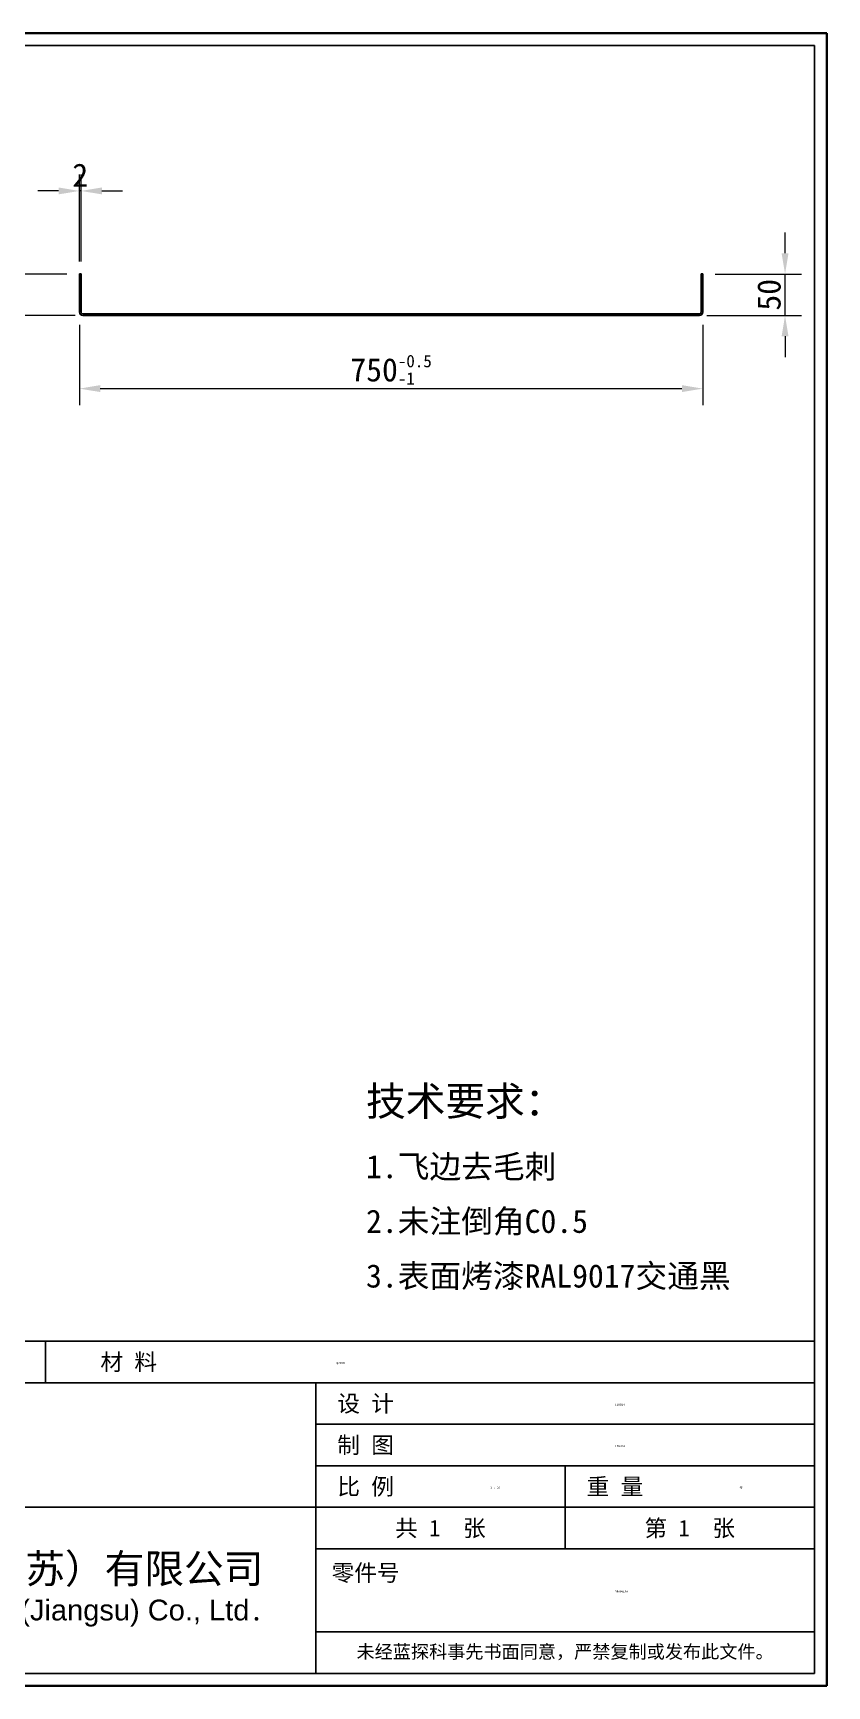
# Model space of a CAD drawing. Header units: millimetres. Extents: x 60 to 2915, y 55 to 2045.
# Drawn here: x 1960 to 2915, y 55 to 2045 of the extents above; entities that cross this region are included whole.
import ezdxf
from ezdxf.enums import TextEntityAlignment as Align

# ---------------------------------------------------------------- set-up
doc = ezdxf.new("R2018")
doc.units = ezdxf.units.MM
doc.header["$LTSCALE"] = 10
doc.linetypes.add('CHAIN', pattern=[0.3543, 0.2362, -0.0295, 0.0591, -0.0295])
doc.linetypes.add('DASHED', pattern=[0.2067, 0.1654, -0.0413])
for name, color, linetype, lineweight in [('1', 7, 'Continuous', 18), ('可见 (ISO)', 7, 'Continuous', 25), ('图框 (ISO)', 7, 'Continuous', 35), ('标题 (ISO)', 7, 'Continuous', 25)]:
    doc.layers.add(name, color=color, linetype=linetype, lineweight=lineweight)
for name, color, linetype, lineweight, true_color in [('尺寸 (ISO)', 7, 'Continuous', 18, 0x008000), ('符号 (ISO)', 7, 'Continuous', 18, 0x008000), ('隐藏 (ISO)', 5, 'DASHED', 18, 0x0000ff)]:
    doc.layers.add(name, color=color, linetype=linetype, lineweight=lineweight, true_color=true_color)
doc.styles.get("Standard").update_dxf_attribs({"font": 'simfang.ttf'})
doc.styles.add('文本样式164', font='SimSun.ttf')
doc.styles.add('最新国标', font='simfang.ttf')
doc.styles.add('注释文本 (ISO)', font='simfang.ttf')
doc.dimstyles.new('默认 (GB)', dxfattribs={"dimscale": 10, "dimtxt": 2.8, "dimasz": 2.5, "dimexe": 2, "dimexo": 1.5, "dimgap": 0.5, "dimtad": 1, "dimtoh": 1, "dimdsep": 46, "dimtxsty": '最新国标', "dimcen": 0.09, "dimdle": 10, "dimclrd": 256, "dimclre": 256, "dimclrt": 256, "dimaunit": 1, "dimadec": 3, "dimazin": 2, "dimtfac": 0.535714, "dimtdec": 3, "dimtmove": 0, "dimatfit": 3, "dimfxl": 0, "dimtolj": 1, "dimlwd": -1, "dimlwe": -1, "dimarcsym": 0})

# ---------------------------------------------------------------- blocks, each defined once
blk = doc.blocks.new('图框 最新国标')
at = {"layer": '图框 (ISO)'}
for p, q in [((6, 7), (6, 204.5)), ((6, 204.5), (291.5, 204.5)), ((291.5, 204.5), (291.5, 5.5)), ((6, 7), (6, 5.5)), ((6, 7), (6, 5.5)), ((291.5, 5.5), (6, 5.5))]:
    blk.add_line(p, q, dxfattribs=at)
at = {"layer": '图框 (ISO)', "color": 7, "linetype": 'Continuous', "lineweight": 25}
for p, q in [((18, 203), (290, 203)), ((18, 7), (18, 203)), ((18, 203), (290, 203)), ((53, 203), (53, 195)), ((290, 203), (290, 7)), ((290, 203), (290, 7)), ((53, 195), (18, 195)), ((290, 7), (6, 7)), ((290, 7), (18, 7))]:
    blk.add_line(p, q, dxfattribs=at)
at = {"layer": '图框 (ISO)', "lineweight": 30}
blk.add_attdef('零件代号', text='', height=2.5, rotation=180, dxfattribs=at).set_placement((35.5, 199), align=Align.MIDDLE_CENTER)
blk = doc.blocks.new('标题栏 最新国标')
at = {"layer": '标题 (ISO)'}
for p, q in [((381.98, -183.84), (196.98, -183.84)), ((196.98, -183.84), (196.98, -223.84)), ((254.48, -183.84), (254.48, -188.84)), ((269.48, -183.84), (269.48, -188.84)), ((281.48, -188.09), (281.48, -184.59)), ((281.48, -184.59), (286.48, -185.34)), ((289.48, -183.84), (289.48, -188.84)), ((381.98, -223.84), (381.98, -183.84)), ((383.48, -183.84), (383.48, -225.34)), ((286.48, -185.34), (286.48, -187.34)), ((196.98, -188.84), (381.98, -188.84)), ((232.98, -188.84), (232.98, -223.84)), ((286.48, -187.34), (281.48, -188.09)), ((321.98, -188.84), (321.98, -223.84)), ((321.98, -193.84), (381.98, -193.84)), ((321.98, -198.84), (381.98, -198.84)), ((351.98, -198.84), (351.98, -208.84)), ((321.98, -203.84), (232.98, -203.84)), ((321.98, -203.84), (381.98, -203.84)), ((321.98, -208.84), (381.98, -208.84)), ((321.98, -218.84), (381.98, -218.84)), ((196.98, -223.84), (381.98, -223.84)), ((383.48, -225.34), (196.98, -225.34))]:
    blk.add_line(p, q, dxfattribs=at)
at = {"layer": '标题 (ISO)', "linetype": 'CHAIN', "ltscale": 5.000333}
blk.add_line((274.98, -184.09), (274.98, -188.59), dxfattribs=at)
at = {"layer": '标题 (ISO)', "linetype": 'CHAIN', "ltscale": 15.834605}
blk.add_line((272.73, -186.34), (286.98, -186.34), dxfattribs=at)
at = {"layer": '标题 (ISO)'}
for radius in [1.75, 1]:
    blk.add_circle((274.98, -186.34), radius, dxfattribs=at)
at = {"layer": '1', "style": '文本样式164'}
for s, p in [('材 料', (299.48, -186.34)), ('UNIT: mm', (261.98, -186.34)), ('设 计', (327.98, -191.34)), ('制 图', (327.98, -196.34)), ('比 例', (327.98, -201.34)), ('重 量', (357.98, -201.34)), ('共 1  张', (336.98, -206.34)), ('第 1  张', (366.98, -206.34))]:
    blk.add_text(s, height=2, dxfattribs=at).set_placement(p, align=Align.MIDDLE_CENTER)
at = {"layer": '标题 (ISO)', "style": '注释文本 (ISO)'}
for s, insert, char_height, attachment_point, line_spacing_factor in [('\\fSimSun|b0|i0;{\\H1.3000;      未注公差角度及线性公差使用m\\P}\\fSimSun|b0|i0;{\\H1.3000;（GB/T1804-2000），未注形位公差使\\P}\\fSimSun|b0|i0;{\\H1.3000;用K级（GB/T 1184-1996）。\\P}\\fSimSun|b0|i0;{\\H1.3000;—————————————————\\P}\\fSimSun|b0|i0;{\\H1.3000;             6以下    ±0.05 mm\\P}\\fSimSun|b0|i0;{\\H1.3000;     6 ～   30以下    ±0.10 mm\\P}\\fSimSun|b0|i0;{\\H1.3000;    30 ～  120以下    ±0.15 mm\\P}\\fSimSun|b0|i0;{\\H1.3000;   120 ～  400以下    ±0.20 mm\\P}\\fSimSun|b0|i0;{\\H1.3000;   400 ～ 1000以下    ±0.30 mm\\P}\\fSimSun|b0|i0;{\\H1.3000;  1000 ～ 2000以下    ±0.50 mm\\P}\\fSimSun|b0|i0;{\\H1.3000;          2000以上    ±0.80 mm\\P}\\fSimSun|b0|i0;{\\H1.3000;\\P}\\fSimSun|b0|i0;{\\H1.3000;           300以下    ±30′\\P}\\fSimSun|b0|i0;{\\H1.3000;   300 ～ 1000以下    ±15′\\P}\\fSimSun|b0|i0;{\\H1.3000;          1000以上    ±5′}', (198.48, -206.63), 1.3, 4, 1.023913), ('\\pxsm0.94;\\fMicrosoft YaHei|b0|i0;{\\H3.5000;蓝探科工业自动化（江苏）有限公司\\P}\\fArial|b0|i0;{\\H2.5000;Lantech Industrial Automation (Jiangsu) Co., Ltd}\\fFangSong|b0|i0;{\\H2.5000;.}', (277.48, -213.84), 2, 5, 0.978695)]:
    blk.add_mtext(s, dxfattribs=dict(at, insert=insert, char_height=char_height, attachment_point=attachment_point, line_spacing_factor=line_spacing_factor))
at = {"layer": '标题 (ISO)', "attachment_point": 5, "style": '注释文本 (ISO)'}
for s, insert, char_height in [('\\fFangSong|b0|i0;零件号', (327.98, -211.84), 2), ('\\fSimSun|b0|i0;{\\H1.6000;未经蓝探科事先书面同意，严禁复制或发布此文件。}', (351.98, -221.34), 1.6)]:
    blk.add_mtext(s, dxfattribs=dict(at, insert=insert, char_height=char_height))
at = {"layer": '标题 (ISO)', "lineweight": 30, "flags": 104}
for tag, height, p in [('材料', 2, (324.48, -186.34)), ('设计人', 2, (357.98, -191.34)), ('库存编号', 3.5, (277.48, -196.34)), ('设计人', 2, (357.98, -196.34)), ('视图比例', 2, (342.98, -201.34)), ('质量\\P3;', 2, (372.98, -201.34)), ('零件代号', 3.5, (357.98, -213.84))]:
    blk.add_attdef(tag, text='', height=height, dxfattribs=at).set_placement(p, align=Align.MIDDLE_CENTER)
blk = doc.blocks.new('*D5')
at = {"layer": 'Defpoints', "color": 0, "transparency": 16777216}
for p in [(2015.6, 1708.9), (2765.6, 1708.9), (2765.6, 1616.9)]:
    blk.add_point(p, dxfattribs=at)
at = {"layer": '尺寸 (ISO)', "color": 116, "true_color": 0x00803f, "transparency": 16777216}
for p, q in [((2015.6, 1693.9), (2015.6, 1596.9)), ((2765.6, 1693.9), (2765.6, 1596.9)), ((2040.6, 1616.9), (2740.6, 1616.9))]:
    blk.add_line(p, q, dxfattribs=at)
for points in [[(2040.6, 1621.1), (2040.6, 1612.8), (2015.6, 1616.9)], [(2740.6, 1621.1), (2740.6, 1612.8), (2765.6, 1616.9)]]:
    blk.add_solid(points, dxfattribs=at)
at = {"layer": '尺寸 (ISO)', "transparency": 16777216, "insert": (2390.6, 1639.6), "char_height": 28, "attachment_point": 5, "style": '最新国标'}
blk.add_mtext('\\A1;750{\\H14.999999;\\S-0.5^ -1;}', dxfattribs=at)
blk = doc.blocks.new('*D6')
at = {"layer": 'Defpoints', "color": 0, "transparency": 16777216}
for p in [(1925.6, 1754.9), (2015.6, 1754.9), (2025.6, 1704.9)]:
    blk.add_point(p, dxfattribs=at)
at = {"layer": '尺寸 (ISO)', "color": 116, "true_color": 0x00803f, "transparency": 16777216}
for p, q in [((1925.6, 1779.9), (1925.6, 1804.9)), ((2000.6, 1754.9), (1905.6, 1754.9)), ((1925.6, 1704.9), (1925.6, 1754.9)), ((2010.6, 1704.9), (1905.6, 1704.9)), ((1925.6, 1679.9), (1925.6, 1654.9))]:
    blk.add_line(p, q, dxfattribs=at)
for points in [[(1921.5, 1779.9), (1929.8, 1779.9), (1925.6, 1754.9)], [(1921.5, 1679.9), (1929.8, 1679.9), (1925.6, 1704.9)]]:
    blk.add_solid(points, dxfattribs=at)
at = {"layer": '尺寸 (ISO)', "transparency": 16777216, "insert": (1906.5, 1729.9), "char_height": 28, "attachment_point": 5, "rotation": 90, "style": '最新国标'}
blk.add_mtext('\\A1;50', dxfattribs=at)
blk = doc.blocks.new('*D7')
at = {"layer": 'Defpoints', "color": 0, "transparency": 16777216}
for p in [(2765.6, 1754.9), (2864.6, 1754.9), (2755.6, 1704.9)]:
    blk.add_point(p, dxfattribs=at)
at = {"layer": '尺寸 (ISO)', "color": 116, "true_color": 0x00803f, "transparency": 16777216}
for p, q in [((2864.6, 1779.9), (2864.6, 1804.9)), ((2780.6, 1754.9), (2884.6, 1754.9)), ((2864.6, 1704.9), (2864.6, 1754.9)), ((2770.6, 1704.9), (2884.6, 1704.9)), ((2864.6, 1679.9), (2864.6, 1654.9))]:
    blk.add_line(p, q, dxfattribs=at)
for points in [[(2860.5, 1779.9), (2868.8, 1779.9), (2864.6, 1754.9)], [(2860.5, 1679.9), (2868.8, 1679.9), (2864.6, 1704.9)]]:
    blk.add_solid(points, dxfattribs=at)
at = {"layer": '尺寸 (ISO)', "transparency": 16777216, "insert": (2845.5, 1729.9), "char_height": 28, "attachment_point": 5, "rotation": 90, "style": '最新国标'}
blk.add_mtext('\\A1;50', dxfattribs=at)
blk = doc.blocks.new('*D8')
at = {"layer": 'Defpoints', "color": 0, "transparency": 16777216}
for p in [(2015.6, 1854.9), (2015.6, 1754.9), (2017.6, 1754.9)]:
    blk.add_point(p, dxfattribs=at)
at = {"layer": '尺寸 (ISO)', "color": 116, "true_color": 0x00803f, "transparency": 16777216}
for p, q in [((2015.6, 1769.9), (2015.6, 1874.9)), ((2017.6, 1769.9), (2017.6, 1874.9)), ((1990.6, 1854.9), (1965.6, 1854.9)), ((2017.6, 1854.9), (2015.6, 1854.9)), ((2042.6, 1854.9), (2067.6, 1854.9))]:
    blk.add_line(p, q, dxfattribs=at)
for points in [[(1990.6, 1859.1), (1990.6, 1850.8), (2015.6, 1854.9)], [(2042.6, 1859.1), (2042.6, 1850.8), (2017.6, 1854.9)]]:
    blk.add_solid(points, dxfattribs=at)
at = {"layer": '尺寸 (ISO)', "transparency": 16777216, "insert": (2016.6, 1873.9), "char_height": 28, "attachment_point": 5, "style": '最新国标'}
blk.add_mtext('\\A1;2', dxfattribs=at)

msp = doc.modelspace()

# ---------------------------------------------------------------- linework, layer by layer
at = {"layer": '可见 (ISO)'}
for p, q in [((2017.6329, 1754.926), (2015.6329, 1754.926)), ((2015.6329, 1749.926), (2015.6329, 1754.926)), ((2017.6329, 1754.926), (2017.6329, 1749.926)), ((2765.6329, 1754.926), (2763.6329, 1754.926)), ((2763.6329, 1749.926), (2763.6329, 1754.926)), ((2765.6329, 1754.926), (2765.6329, 1749.926)), ((2015.6329, 1708.926), (2015.6329, 1749.926)), ((2017.6329, 1749.926), (2017.6329, 1708.926)), ((2763.6329, 1708.926), (2763.6329, 1749.926)), ((2765.6329, 1749.926), (2765.6329, 1708.926)), ((2019.6329, 1706.926), (2020.6329, 1706.926)), ((2020.6329, 1704.926), (2019.6329, 1704.926)), ((2020.6329, 1706.926), (2025.6329, 1706.926)), ((2020.6329, 1706.926), (2020.6329, 1704.926)), ((2025.6329, 1704.926), (2020.6329, 1704.926)), ((2755.6329, 1706.926), (2025.6329, 1706.926)), ((2025.6329, 1704.926), (2755.6329, 1704.926)), ((2755.6329, 1706.926), (2760.6329, 1706.926)), ((2760.6329, 1704.926), (2755.6329, 1704.926)), ((2760.6329, 1704.926), (2760.6329, 1706.926)), ((2760.6329, 1706.926), (2761.6329, 1706.926)), ((2761.6329, 1704.926), (2760.6329, 1704.926))]:
    msp.add_line(p, q, dxfattribs=at)
for centre, radius, start, end in [((2019.6329, 1708.926), 4, 180, 270), ((2019.6329, 1708.926), 2, 180, 270), ((2761.6329, 1708.926), 2, 270, 0), ((2761.6329, 1708.926), 4, 270, 0)]:
    msp.add_arc(centre, radius, start, end, dxfattribs=at)
at = {"layer": '隐藏 (ISO)', "ltscale": 0.380839}
for p, q in [((2017.6329, 1750.176), (2015.6329, 1750.176)), ((2765.6329, 1750.176), (2763.6329, 1750.176)), ((2017.6329, 1713.676), (2015.6329, 1713.676)), ((2765.6329, 1713.676), (2763.6329, 1713.676))]:
    msp.add_line(p, q, dxfattribs=at)

# ---------------------------------------------------------------- block references
ref = msp.add_blockref('图框 最新国标', (0, 0), dxfattribs=dict(xscale=10, yscale=10, zscale=10))
lines = msp.add_mtext('5409919A', dxfattribs={"layer": '图框 (ISO)', "insert": (355, 1990), "char_height": 2.5, "attachment_point": 1, "rotation": 180})
ref.add_attrib('零件代号', '', (355, 1990)).embed_mtext(lines)
ref = msp.add_blockref('标题栏 最新国标', (-919.8253, 2308.4428), dxfattribs=dict(xscale=10, yscale=10, zscale=10))
lines = msp.add_mtext('5409919A', dxfattribs={"layer": '标题 (ISO)', "insert": (2660, 170), "char_height": 2.5, "attachment_point": 1})
ref.add_attrib('零件代号', '', (2660, 170), dxfattribs={"flags": 104}).embed_mtext(lines)
lines = msp.add_mtext('挡板', dxfattribs={"layer": '标题 (ISO)', "insert": (1855, 345), "char_height": 2.5, "attachment_point": 1})
ref.add_attrib('库存编号', '', (1855, 345), dxfattribs={"flags": 104}).embed_mtext(lines)
lines = msp.add_mtext('无', dxfattribs={"layer": '标题 (ISO)', "insert": (2810, 295), "char_height": 2.5, "attachment_point": 1})
ref.add_attrib('质量\\P3;', '', (2810, 295), dxfattribs={"flags": 104}).embed_mtext(lines)
lines = msp.add_mtext('1 : 10', dxfattribs={"layer": '标题 (ISO)', "insert": (2510, 295), "char_height": 2.5, "attachment_point": 1})
ref.add_attrib('视图比例', '', (2510, 295), dxfattribs={"flags": 104}).embed_mtext(lines)
lines = msp.add_mtext('LIA024', dxfattribs={"layer": '标题 (ISO)', "insert": (2660, 395), "char_height": 2.5, "attachment_point": 1})
ref.add_attrib('设计人', '', (2660, 395), dxfattribs={"flags": 104}).embed_mtext(lines)
lines = msp.add_mtext('LIA024', dxfattribs={"layer": '标题 (ISO)', "insert": (2660, 345), "char_height": 2.5, "attachment_point": 1})
ref.add_attrib('设计人', '', (2660, 345), dxfattribs={"flags": 104}).embed_mtext(lines)
lines = msp.add_mtext('Q235B', dxfattribs={"layer": '标题 (ISO)', "insert": (2325, 445), "char_height": 2.5, "attachment_point": 1})
ref.add_attrib('材料', '', (2325, 445), dxfattribs={"flags": 104}).embed_mtext(lines)

# ---------------------------------------------------------------- texts
at = {"layer": '符号 (ISO)', "insert": (2360.4632, 653.9764), "char_height": 20, "width": 482.058477, "attachment_point": 4, "line_spacing_factor": 1.305367, "style": '注释文本 (ISO)'}
msp.add_mtext('\\pxsm1.41;\\fFangSong|b0|i0;{\\H35.0000;技术要求：}\\fFangSong|b0|i0;{\\H28.0000;\\P}\\fFangSong|b0|i0;{\\H28.0000;1.飞边去毛刺\\P}\\fFangSong|b0|i0;{\\H28.0000;2.未注倒角C0.5\\P}\\fFangSong|b0|i0;{\\H28.0000;3.表面烤漆RAL9017交通黑}', dxfattribs=at)

# ---------------------------------------------------------------- dimensions: what is measured, and where the dimension line sits
at = {"layer": '尺寸 (ISO)', "color": 116, "true_color": 0x00803f}
for base, p1, p2, angle, picture, middle in [((2015.6329, 1854.926), (2017.6329, 1754.926), (2015.6329, 1754.926), 180, '*D8', (2016.6329, 1854.926)), ((1925.6329, 1754.926), (2025.6329, 1704.926), (2015.6329, 1754.926), 270, '*D6', (1925.6329, 1729.926)), ((2864.6329, 1754.926), (2755.6329, 1704.926), (2765.6329, 1754.926), 270, '*D7', (2864.6329, 1729.926))]:
    dim = msp.add_linear_dim(base=base, p1=p1, p2=p2, angle=angle, dimstyle='默认 (GB)', override={"dimgap": 0.5, "dimtoh": 0, "dimdec": 2, "dimtol": 0, "dimlim": 0, "dimtp": 0, "dimtm": 0, "dimtdec": 3, "dimtofl": 1, "dimatfit": 1}, dxfattribs=at)
    dim.commit()
    dim.dimension.update_dxf_attribs({"geometry": picture, "text_midpoint": middle, "dimtype": 160})
dim = msp.add_linear_dim(base=(2765.6329, 1616.926), p1=(2015.6329, 1708.926), p2=(2765.6329, 1708.926), dimstyle='默认 (GB)', override={"dimgap": 0.5, "dimtoh": 0, "dimdec": 2, "dimtol": 1, "dimlim": 0, "dimtp": -0.5, "dimtm": 1, "dimtdec": 3, "dimtofl": 0, "dimatfit": 1}, dxfattribs=at)
dim.commit()
dim.dimension.update_dxf_attribs({"geometry": '*D5', "text_midpoint": (2390.6329, 1616.926), "dimtype": 160})

doc.saveas('drawing.dxf')
